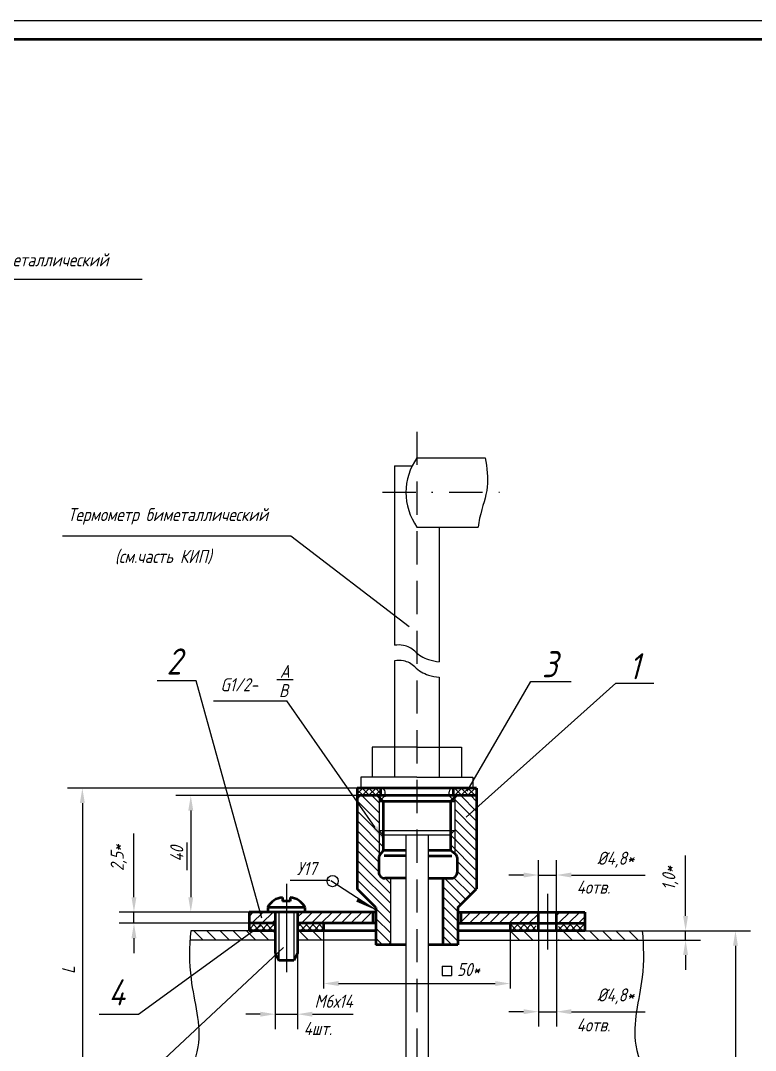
# Model space of a CAD drawing. Header units: inches. Extents: x 2286 to 3316, y 895 to 2213.
# Drawn here: x 2483.5 to 2680.5, y 1763.1 to 2039.2 of the extents above; entities that cross this region are included whole.
import ezdxf

# ---------------------------------------------------------------- set-up
doc = ezdxf.new("R2010")
doc.units = ezdxf.units.IN
doc.header["$LTSCALE"] = 0.7
doc.header["$MEASUREMENT"] = 0
doc.linetypes.add('DASHDOT', pattern=[25.4, 12.7, -6.35, 0, -6.35])
doc.linetypes.add('DASHED', pattern=[19.049999999999997, 12.7, -6.35])
doc.styles.get("Standard").update_dxf_attribs({"font": 'romand.shx', "width": 0.8, "oblique": 15, "height": 3.5})
doc.dimstyles.get("Standard").update_dxf_attribs({"dimtxt": 3.5, "dimasz": 4, "dimexe": 4, "dimexo": 0, "dimgap": 2, "dimtad": 1, "dimdec": 0, "dimdsep": 46, "dimtxsty": 'Standard', "dimcen": 0.09, "dimadec": 0, "dimazin": 0, "dimtfac": 1, "dimtdec": 0, "dimtmove": 0, "dimatfit": 3, "dimfxl": 0, "dimtolj": 1, "dimtzin": 0, "dimlwd": 25, "dimlwe": 25, "dimarcsym": 0})

# ---------------------------------------------------------------- blocks, each defined once
blk = doc.blocks.new('*D194')
at = {"color": 0, "lineweight": 25}
for p, q in [((2661.786975477762, 1799.19605753079), (2661.786975477762, 1815.377896640155)), ((2650.160138620475, 1795.19605753079), (2665.786975477762, 1795.19605753079)), ((2661.786975477762, 1792.69605753079), (2661.786975477762, 1795.19605753079)), ((2650.356194781152, 1792.69605753079), (2665.786975477762, 1792.69605753079)), ((2661.786975477762, 1788.69605753079), (2661.786975477762, 1784.69605753079))]:
    blk.add_line(p, q, dxfattribs=at)
for points in [[(2661.120308811095, 1799.19605753079), (2662.453642144428, 1799.19605753079), (2661.786975477762, 1795.19605753079)], [(2661.120308811095, 1788.69605753079), (2662.453642144428, 1788.69605753079), (2661.786975477762, 1792.69605753079)]]:
    blk.add_solid(points, dxfattribs=at)
at = {"layer": 'DEFPOINTS', "color": 0, "lineweight": 25}
for p in [(2650.160138620475, 1795.19605753079), (2661.786975477762, 1795.19605753079), (2650.356194781152, 1792.69605753079)]:
    blk.add_point(p, dxfattribs=at)
at = {"color": 0, "lineweight": 25, "insert": (2657.703642144428, 1809.286977085473), "char_height": 3.5, "attachment_point": 5, "rotation": 90}
blk.add_mtext('\\A1;1,0*', dxfattribs=at)
blk = doc.blocks.new('*D195')
at = {"color": 0, "lineweight": 25}
for p, q in [((2650.160138620477, 1795.19605753079), (2679.161622676964, 1795.19605753079)), ((2675.161622676964, 1791.19605753079), (2675.161622676964, 1695.301369331559)), ((2650.531555318833, 1691.301369331559), (2679.161622676964, 1691.301369331559))]:
    blk.add_line(p, q, dxfattribs=at)
for points in [[(2674.494956010297, 1791.19605753079), (2675.82828934363, 1791.19605753079), (2675.161622676964, 1795.19605753079)], [(2674.494956010297, 1695.301369331559), (2675.82828934363, 1695.301369331559), (2675.161622676964, 1691.301369331559)]]:
    blk.add_solid(points, dxfattribs=at)
at = {"layer": 'DEFPOINTS', "color": 0, "lineweight": 25}
for p in [(2650.160138620477, 1795.19605753079), (2650.531555318833, 1691.301369331559), (2675.161622676964, 1691.301369331559)]:
    blk.add_point(p, dxfattribs=at)
at = {"color": 0, "lineweight": 25, "insert": (2671.411622676963, 1743.248713431175), "char_height": 3.5, "attachment_point": 5, "rotation": 90}
blk.add_mtext('\\A1;H>100', dxfattribs=at)
blk = doc.blocks.new('*D201')
at = {"color": 0, "lineweight": 25}
for p, q in [((2622.36205713185, 1800.19605753079), (2622.36205713185, 1814.142031261178)), ((2627.162057131849, 1800.19605753079), (2627.162057131849, 1814.142031261178)), ((2618.36205713185, 1810.142031261178), (2614.36205713185, 1810.142031261178)), ((2622.36205713185, 1810.142031261178), (2627.162057131849, 1810.142031261178)), ((2631.162057131849, 1810.142031261178), (2650.943896241214, 1810.142031261178))]:
    blk.add_line(p, q, dxfattribs=at)
for points in [[(2618.36205713185, 1810.808697927844), (2618.36205713185, 1809.475364594511), (2622.36205713185, 1810.142031261178)], [(2631.162057131849, 1810.808697927844), (2631.162057131849, 1809.475364594511), (2627.162057131849, 1810.142031261178)]]:
    blk.add_solid(points, dxfattribs=at)
at = {"layer": 'DEFPOINTS', "color": 0, "lineweight": 25}
for p in [(2627.162057131849, 1810.142031261178), (2622.36205713185, 1800.19605753079), (2627.162057131849, 1800.19605753079)]:
    blk.add_point(p, dxfattribs=at)
at = {"color": 0, "lineweight": 25, "insert": (2643.052976686532, 1814.225364594511), "char_height": 3.5, "attachment_point": 5}
blk.add_mtext('\\A1;%%C4,8*', dxfattribs=at)
blk = doc.blocks.new('*D202')
at = {"color": 0, "lineweight": 25}
for p, q in [((2513.907902203076, 1804.19605753079), (2513.907902203076, 1821.311229973488)), ((2544.76205713185, 1800.19605753079), (2509.907902203076, 1800.19605753079)), ((2513.907902203076, 1797.19605753079), (2513.907902203076, 1800.19605753079)), ((2544.762057131851, 1797.19605753079), (2509.907902203076, 1797.19605753079)), ((2513.907902203076, 1793.19605753079), (2513.907902203076, 1789.19605753079))]:
    blk.add_line(p, q, dxfattribs=at)
for points in [[(2513.241235536409, 1804.19605753079), (2514.574568869743, 1804.19605753079), (2513.907902203076, 1800.19605753079)], [(2513.241235536409, 1793.19605753079), (2514.574568869743, 1793.19605753079), (2513.907902203076, 1797.19605753079)]]:
    blk.add_solid(points, dxfattribs=at)
at = {"layer": 'DEFPOINTS', "color": 0, "lineweight": 25}
for p in [(2513.907902203076, 1800.19605753079), (2544.76205713185, 1800.19605753079), (2544.762057131851, 1797.19605753079)]:
    blk.add_point(p, dxfattribs=at)
at = {"color": 0, "lineweight": 25, "insert": (2509.824568869742, 1814.753643752139), "char_height": 3.5, "attachment_point": 5, "rotation": 90}
blk.add_mtext('\\A1;2,5*', dxfattribs=at)
blk = doc.blocks.new('*D210')
at = {"color": 0, "lineweight": 25}
for p, q in [((2573.762057131851, 1831.42234545519), (2525.141115767515, 1831.42234545519)), ((2529.141115767515, 1827.42234545519), (2529.141115767515, 1804.19605753079)), ((2544.76205713185, 1800.19605753079), (2525.141115767515, 1800.19605753079))]:
    blk.add_line(p, q, dxfattribs=at)
for points in [[(2528.474449100848, 1827.42234545519), (2529.807782434181, 1827.42234545519), (2529.141115767515, 1831.42234545519)], [(2528.474449100848, 1804.19605753079), (2529.807782434181, 1804.19605753079), (2529.141115767515, 1800.19605753079)]]:
    blk.add_solid(points, dxfattribs=at)
at = {"layer": 'DEFPOINTS', "color": 0, "lineweight": 25}
for p in [(2573.762057131851, 1831.42234545519), (2529.141115767515, 1800.19605753079), (2544.76205713185, 1800.19605753079)]:
    blk.add_point(p, dxfattribs=at)
at = {"color": 0, "lineweight": 25, "insert": (2525.391115767514, 1815.80920149299), "char_height": 3.5, "attachment_point": 5, "rotation": 90}
blk.add_mtext('\\A1;40', dxfattribs=at)

msp = doc.modelspace()

# ---------------------------------------------------------------- hatches: boundary and pattern name
at = {"lineweight": 25}
h = msp.add_hatch(dxfattribs=at)
h.set_pattern_fill('ANSI37', color=256, scale=10, angle=90, style=0)
h.set_pattern_definition([(135, (-3016.255827287345, 735.5417892666487), (-0.8838834764831844, -0.8838834764831843), []), (225, (-3016.255827287345, 735.5417892666487), (0.8838834764831843, -0.8838834764831844), [])])
h.paths.add_polyline_path([(2580.028986023644, 1833.42234545519), (2574.762057131852, 1833.42234545519), (2573.762057131852, 1833.42234545519), (2573.762057131851, 1831.42234545519), (2580.028986023644, 1831.42234545519)])
h.paths.add_polyline_path([(2605.762057131851, 1833.42234545519), (2599.495128240059, 1833.42234545519), (2599.495128240059, 1831.42234545519), (2600.362057131852, 1831.42234545519), (2605.762057131852, 1831.42234545519)])
h = msp.add_hatch(dxfattribs=at)
h.set_pattern_fill('ANSI31', color=256, scale=15, style=0)
h.set_pattern_definition([(45, (-3016.255827287345, 740.5417892666487), (-1.325825214724776, 1.325825214724777), [])])
h.paths.add_polyline_path([(2577.962057131854, 1800.19605753079), (2557.762057131853, 1800.19605753079), (2557.762057131853, 1797.19605753079), (2577.962057131852, 1797.19605753079)])
h.paths.add_polyline_path([(2551.762057131851, 1800.19605753079), (2544.76205713185, 1800.19605753079), (2544.762057131851, 1797.19605753079), (2551.762057131852, 1797.19605753079)])
h.paths.add_polyline_path([(2622.362057131849, 1800.19605753079), (2601.562057131851, 1800.19605753079), (2601.562057131853, 1797.19605753079), (2622.36205713185, 1797.19605753079)])
h.paths.add_polyline_path([(2634.762057131853, 1800.19605753079), (2627.162057131849, 1800.19605753079), (2627.162057131849, 1797.19605753079), (2634.762057131853, 1797.19605753079)])

# ---------------------------------------------------------------- linework, layer by layer
for p, q in [((2285.84978298645, 2039.22812590578), (2879.84978298645, 2039.22812590578)), ((2583.762057131853, 1919.808011186137), (2583.762057131852, 1871.727860806602)), ((2595.762057131853, 1903.451395367482), (2595.762057131852, 1867.334846913953)), ((2583.762057131852, 1867.560918917816), (2583.762057131851, 1836.419564024695)), ((2595.762057131852, 1863.167905025167), (2595.762057131852, 1836.419564024695)), ((2578.57788050999, 1822.848078509452), (2554.885672279253, 1856.863560710047)), ((2589.762057131852, 1844.419564024695), (2577.762057131852, 1844.419564024695)), ((2589.762057131852, 1844.419564024695), (2577.762057131852, 1844.419564024695)), ((2589.762057131852, 1844.419564024695), (2601.762057131852, 1844.419564024695)), ((2589.762057131852, 1836.419564024695), (2574.762057131852, 1836.419564024695)), ((2589.762057131852, 1836.419564024695), (2604.762057131852, 1836.419564024695)), ((2600.362057131852, 1833.42234545519), (2573.762057131852, 1833.42234545519)), ((2598.852595002172, 1833.42234545519), (2605.762057131852, 1833.42234545519)), ((2579.620562712331, 1831.35188332551), (2579.62056271233, 1827.341996442167)), ((2581.209969001636, 1831.130537567781), (2581.209969001636, 1832.42234545519)), ((2589.762057131852, 1831.42234545519), (2582.515595002173, 1831.42234545519)), ((2589.762057131852, 1831.42234545519), (2600.362057131852, 1831.422345455189)), ((2598.380888358485, 1831.356262836407), (2598.380888358486, 1832.42234545519)), ((2598.852595002172, 1831.42234545519), (2605.762057131852, 1831.42234545519)), ((2599.903551551373, 1831.35188332551), (2599.903551551374, 1827.341996442167)), ((2579.598076248408, 1829.84866764361), (2599.903551551372, 1829.84866764361)), ((2598.762057131852, 1829.84866764361), (2598.762057131852, 1827.341996442167)), ((2598.762057131855, 1829.822345455193), (2598.762057131854, 1827.341996442167)), ((2579.62056271233, 1827.341996442167), (2579.620562712331, 1816.759368582732)), ((2599.903551551374, 1827.341996442167), (2599.903551551374, 1816.759368582733)), ((2580.762057131852, 1823.103774113742), (2580.762057131852, 1819.444084585625)), ((2598.762057131852, 1823.107607474182), (2598.762057131852, 1819.444084585625)), ((2579.598076248408, 1822.083814250684), (2599.903551551372, 1822.083814250684)), ((2579.598076248408, 1822.083814250684), (2580.762057131852, 1820.924406737194)), ((2580.762057131853, 1820.886615790638), (2598.762057131853, 1820.886615790638)), ((2599.874760207937, 1822.083814250684), (2598.762057131852, 1820.979748462079)), ((2573.762057131852, 1816.759368582732), (2573.762057131852, 1806.418163898706)), ((2579.620562712331, 1816.759368582732), (2579.620562712331, 1815.193586124328)), ((2586.762057131853, 1816.759368582732), (2580.762057131852, 1816.759368582732)), ((2598.762057131849, 1816.759368582732), (2592.762057131852, 1816.759368582732)), ((2599.903551551373, 1816.759368582732), (2599.903551551374, 1815.913714137484)), ((2605.762057131852, 1816.759368582732), (2605.762057131852, 1806.418163898706)), ((2578.921298796039, 1800.672257922515), (2566.657158187925, 1808.606157485168)), ((2586.762057131853, 1809.259368582733), (2581.157897106124, 1809.259368582733)), ((2582.762057131852, 1791.418163898706), (2582.762057131853, 1809.259368582733)), ((2582.780057131852, 1791.418163898706), (2582.780057131852, 1809.259368582733)), ((2592.762057131851, 1809.259368582733), (2598.957897106124, 1809.259368582733))]:
    msp.add_line(p, q)
at = {"lineweight": 50}
for p, q in [((2305.84978298645, 2034.22812590578), (2874.84978298645, 2034.22812590578)), ((2605.762057131852, 1833.42234545519), (2573.76205713185, 1833.42234545519)), ((2573.762057131851, 1833.42234545519), (2573.762057131852, 1827.341996442167)), ((2580.028986023644, 1833.422345455191), (2580.028986023644, 1831.42234545519)), ((2599.495128240059, 1833.422345455191), (2599.495128240059, 1831.42234545519)), ((2605.762057131852, 1833.42234545519), (2605.762057131852, 1827.341996442167)), ((2605.762057131853, 1831.42234545519), (2573.762057131852, 1831.42234545519)), ((2580.76205713185, 1829.822345455192), (2579.162057131853, 1831.42234545519)), ((2598.762057131855, 1829.822345455193), (2600.362057131852, 1831.42234545519)), ((2598.762057131855, 1829.822345455193), (2580.76205713185, 1829.822345455193)), ((2580.76205713185, 1829.822345455193), (2580.762057131849, 1827.341996442167)), ((2598.762057131852, 1829.84866764361), (2598.762057131852, 1823.107607474182)), ((2573.762057131852, 1827.341996442167), (2573.762057131852, 1816.759368582732)), ((2580.76205713185, 1827.341996442167), (2580.762057131852, 1816.759368582733)), ((2598.762057131853, 1827.341996442167), (2598.762057131851, 1816.759368582732)), ((2605.762057131852, 1827.341996442167), (2605.762057131852, 1816.759368582732)), ((2573.762057131852, 1817.175308713343), (2573.762057131852, 1806.418163898706)), ((2605.762057131852, 1816.916784042615), (2605.762057131852, 1806.418163898707)), ((2579.557897106124, 1814.84515502036), (2579.557897106124, 1810.859368582733)), ((2579.848750170062, 1815.55371909949), (2580.77086225015, 1816.759368582732)), ((2586.762057131853, 1816.759368582733), (2580.762057131852, 1816.759368582732)), ((2586.762057131852, 1815.259368582733), (2580.957897106124, 1815.259368582733)), ((2598.769918823082, 1816.759368582733), (2592.762057131852, 1816.759368582733)), ((2592.762057131852, 1815.259368582733), (2599.157897106124, 1815.259368582733)), ((2600.265546471622, 1815.562712828451), (2598.769918823081, 1816.759368582732)), ((2600.557897106124, 1814.84515502036), (2600.557897106124, 1810.859368582733)), ((2586.762057131853, 1809.259368582733), (2581.157897106124, 1809.259368582733)), ((2592.762057131851, 1809.259368582733), (2598.957897106124, 1809.259368582733)), ((2596.826057131852, 1791.418163898706), (2596.826057131854, 1809.259368582733)), ((2578.762057131852, 1801.418163898706), (2573.762057131852, 1806.418163898707)), ((2600.762057131852, 1801.418163898706), (2605.762057131852, 1806.418163898706)), ((2555.762057131852, 1803.175394625147), (2553.762057131852, 1803.175394625147)), ((2559.762057131853, 1801.475394625147), (2549.762057131855, 1801.475394625147)), ((2578.762057131852, 1800.19605753079), (2544.76205713185, 1800.19605753079)), ((2600.762057131852, 1800.19605753079), (2634.762057131851, 1800.19605753079)), ((2622.36205713185, 1795.19605753079), (2622.36205713185, 1800.19605753079)), ((2627.162057131849, 1795.19605753079), (2627.162057131849, 1800.19605753079)), ((2551.762057131851, 1797.19605753079), (2544.762057131853, 1797.19605753079)), ((2551.762057131852, 1795.19605753079), (2544.76205713185, 1795.19605753079)), ((2578.762057131852, 1797.19605753079), (2557.762057131853, 1797.19605753079)), ((2578.762057131852, 1795.19605753079), (2557.762057131852, 1795.19605753079)), ((2600.762057131852, 1797.19605753079), (2634.762057131851, 1797.19605753079)), ((2634.762057131852, 1795.19605753079), (2600.762057131852, 1795.19605753079)), ((2551.762057131853, 1789.19605753079), (2552.762057131853, 1787.19605753079)), ((2557.762057131853, 1789.19605753079), (2556.762057131853, 1787.19605753079)), ((2556.762057131854, 1787.19605753079), (2552.762057131853, 1787.19605753079))]:
    msp.add_line(p, q, dxfattribs=at)
at = {"lineweight": 25}
for p, q in [((2454.135228856258, 1969.895478983199), (2516.151618648202, 1969.895478983199)), ((2589.759233176183, 1922.012531045963), (2608.064375531361, 1922.012531045963)), ((2583.762057131852, 1919.808011186137), (2588.458294299333, 1919.808011186137)), ((2589.753736202425, 1903.451395367482), (2606.177186504983, 1903.451395367482)), ((2494.736397670409, 1901.081301782572), (2555.923431592545, 1901.081301782572)), ((2555.923431592545, 1901.081301782572), (2587.691512099876, 1876.738050481127)), ((2530.584491752803, 1862.219953934259), (2520.125445113828, 1862.219953934259)), ((2548.164603741623, 1798.607562940774), (2530.584491752803, 1862.219953934259)), ((2552.216512777622, 1862.56143046239), (2556.564508696471, 1862.56143046239)), ((2603.01279686047, 1825.624128975004), (2643.128039990313, 1861.550855669326)), ((2603.205674728159, 1832.596347596375), (2620.346087903165, 1862.065775485379)), ((2620.346087903165, 1862.065775485379), (2631.111085401177, 1862.065775485379)), ((2643.128039990313, 1861.550855669326), (2653.256142465574, 1861.550855669326)), ((2535.23042204561, 1856.863560710047), (2554.885672279253, 1856.863560710047)), ((2573.762057131851, 1833.42234545519), (2496.079055811977, 1833.42234545519)), ((2579.620562712329, 1826.824481479848), (2575.022698736988, 1831.42234545519)), ((2579.620562712329, 1829.476131909297), (2577.674349166438, 1831.422345455189)), ((2579.620562712331, 1829.84866764361), (2581.209969001636, 1831.42234545519)), ((2599.903551551373, 1829.84866764361), (2598.314145262068, 1831.42234545519)), ((2605.762057131852, 1827.199491354821), (2601.539203031483, 1831.42234545519)), ((2605.762057131852, 1829.851141784271), (2604.190853460932, 1831.42234545519)), ((2500.079055811977, 1829.42234545519), (2500.079055811977, 1729.960029735371)), ((2579.620562712329, 1824.172831050398), (2573.762057131851, 1830.031336630876)), ((2605.762057131852, 1824.547840925372), (2599.903551551374, 1830.406346505849)), ((2580.762057131851, 1820.379686201426), (2573.762057131851, 1827.379686201426)), ((2605.762057131852, 1821.896190495922), (2599.903551551374, 1827.7546960764)), ((2605.564387345708, 1819.442209852616), (2599.903551551374, 1825.10304564695)), ((2580.762057131851, 1817.728035771977), (2573.762057131851, 1824.728035771977)), ((2599.903551551374, 1823.94455699763), (2599.903551551374, 1815.913714137484)), ((2602.912736916259, 1819.442209852616), (2599.903551551375, 1822.451395217501)), ((2579.620562712331, 1816.217879762049), (2573.762057131851, 1822.076385342528)), ((2605.762057131852, 1813.941239207573), (2598.76205713185, 1820.941239207572)), ((2600.261086486809, 1819.442209852616), (2599.903551551375, 1819.799744788051)), ((2528.123518745482, 1818.821957552625), (2528.123518745482, 1811.420421768608)), ((2579.557897106124, 1813.628894938806), (2573.762057131851, 1819.424734913078)), ((2605.762057131852, 1811.289588778124), (2598.76205713185, 1818.289588778123)), ((2605.762057131852, 1816.592889637023), (2602.91273691626, 1819.442209852616)), ((2605.762057131851, 1819.244540066473), (2605.564387345708, 1819.442209852616)), ((2579.557897106124, 1810.977244509356), (2573.762057131851, 1816.773084483629)), ((2582.762057131852, 1805.121434054178), (2573.762057131851, 1814.121434054179)), ((2582.762057131852, 1802.469783624729), (2573.762057131851, 1811.46978362473)), ((2605.762057131852, 1808.637938348674), (2600.557897106124, 1813.842098374403)), ((2566.454040085893, 1808.714502804626), (2555.753904639332, 1808.714502804626)), ((2582.762057131851, 1799.81813319528), (2573.762057131851, 1808.81813319528)), ((2582.762057131852, 1807.773084483628), (2581.275773032748, 1809.259368582733)), ((2602.894468712662, 1803.550575479515), (2597.185675609445, 1809.259368582732)), ((2604.220293927387, 1804.87640069424), (2599.670082706977, 1809.42661191465)), ((2605.546119142111, 1806.202225908965), (2600.557897106124, 1811.190447944953)), ((2601.568643497937, 1802.224750264791), (2596.826057131853, 1806.967336630874)), ((2600.762057131852, 1800.379686201426), (2596.826057131853, 1804.315686201425)), ((2582.762057131851, 1797.16648276583), (2578.762057131851, 1801.16648276583)), ((2600.762057131851, 1797.728035771977), (2596.826057131853, 1801.664035771976)), ((2582.762057131851, 1794.514832336381), (2578.762057131851, 1798.514832336381)), ((2600.762057131851, 1795.076385342528), (2596.826057131852, 1799.012385342527)), ((2547.844829365617, 1796.513506368514), (2515.163478015924, 1772.769710430383)), ((2551.762057131852, 1795.19605753079), (2529.134232788707, 1795.19605753079)), ((2532.431706824935, 1792.69605753079), (2529.931706824935, 1795.19605753079)), ((2535.967240730867, 1792.69605753079), (2533.467240730866, 1795.19605753079)), ((2539.5027746368, 1792.69605753079), (2537.0027746368, 1795.19605753079)), ((2543.038308542733, 1792.696057530791), (2540.538308542733, 1795.19605753079)), ((2546.573842448664, 1792.696057530791), (2544.073842448664, 1795.19605753079)), ((2546.436404088072, 1797.19605753079), (2544.762057131852, 1795.52171057457)), ((2551.762057131852, 1797.19605753079), (2544.76205713185, 1797.19605753079)), ((2545.841609401631, 1795.196057530791), (2544.762057131851, 1796.275609800571)), ((2551.762057131852, 1795.19605753079), (2544.76205713185, 1795.19605753079)), ((2551.762057131852, 1795.19605753079), (2544.76205713185, 1795.19605753079)), ((2551.762057131852, 1795.19605753079), (2544.76205713185, 1795.19605753079)), ((2551.762057131852, 1795.19605753079), (2544.76205713185, 1795.19605753079)), ((2551.762057131852, 1795.19605753079), (2544.76205713185, 1795.19605753079)), ((2547.609376354598, 1795.196057530791), (2545.609376354598, 1797.19605753079)), ((2548.204171041038, 1797.196057530789), (2546.204171041039, 1795.196057530789)), ((2549.377143307564, 1795.19605753079), (2547.377143307564, 1797.19605753079)), ((2550.109376354598, 1792.696057530791), (2547.609376354598, 1795.19605753079)), ((2549.971937994004, 1797.196057530789), (2547.971937994004, 1795.19605753079)), ((2551.14491026053, 1795.196057530791), (2549.144910260531, 1797.19605753079)), ((2551.739704946971, 1797.19605753079), (2549.739704946971, 1795.19605753079)), ((2551.762057131854, 1796.346677612434), (2550.912677213497, 1797.196057530791)), ((2551.762057131854, 1794.578910659468), (2551.14491026053, 1795.196057530791)), ((2551.762057131854, 1795.450642762706), (2551.507471899938, 1795.196057530789)), ((2558.810772758838, 1797.19605753079), (2557.762057131854, 1796.147341903807)), ((2564.762057131852, 1797.19605753079), (2557.762057131853, 1797.19605753079)), ((2558.215978072396, 1795.19605753079), (2557.762057131853, 1795.649978471334)), ((2578.762057131852, 1795.19605753079), (2557.762057131852, 1795.19605753079)), ((2578.762057131852, 1795.19605753079), (2557.762057131852, 1795.19605753079)), ((2578.762057131852, 1795.19605753079), (2557.762057131852, 1795.19605753079)), ((2578.762057131852, 1795.19605753079), (2557.762057131852, 1795.19605753079)), ((2578.762057131852, 1795.19605753079), (2557.762057131852, 1795.19605753079)), ((2578.762057131852, 1795.19605753079), (2557.762057131851, 1795.19605753079)), ((2559.983745025363, 1795.19605753079), (2557.983745025362, 1797.19605753079)), ((2560.715978072396, 1792.696057530791), (2558.215978072396, 1795.196057530791)), ((2560.578539711802, 1797.196057530789), (2558.578539711802, 1795.19605753079)), ((2561.751511978328, 1795.196057530791), (2559.751511978329, 1797.19605753079)), ((2562.346306664769, 1797.19605753079), (2560.346306664769, 1795.19605753079)), ((2563.519278931295, 1795.19605753079), (2561.519278931295, 1797.19605753079)), ((2564.251511978329, 1792.696057530791), (2561.751511978328, 1795.196057530791)), ((2564.114073617737, 1797.19605753079), (2562.114073617736, 1795.196057530789)), ((2564.762057131853, 1795.721046283199), (2563.287045884261, 1797.19605753079)), ((2564.762057131852, 1796.07627409194), (2563.881840570702, 1795.19605753079)), ((2564.76205713185, 1795.19605753079), (2564.762057131851, 1779.755904760851)), ((2582.618104151697, 1792.007134887086), (2578.762057131851, 1795.863181906931)), ((2600.762057131851, 1792.424734913078), (2596.826057131852, 1796.360734913078)), ((2600.762057131852, 1795.19605753079), (2634.762057131852, 1795.19605753079)), ((2600.762057131852, 1795.19605753079), (2634.353559940057, 1795.19605753079)), ((2600.762057131852, 1795.19605753079), (2634.499198676836, 1795.19605753079)), ((2600.762057131852, 1795.19605753079), (2632.919925900598, 1795.19605753079)), ((2616.552287520286, 1795.196057530791), (2614.552287520286, 1797.19605753079)), ((2614.762057131852, 1797.19605753079), (2634.762057131852, 1797.19605753079)), ((2614.762057131854, 1795.19605753079), (2614.762057131855, 1779.755904760851)), ((2617.284520567319, 1792.696057530791), (2614.784520567319, 1795.196057530791)), ((2617.147082206728, 1797.19605753079), (2615.147082206728, 1795.19605753079)), ((2618.320054473252, 1795.196057530791), (2616.320054473252, 1797.19605753079)), ((2618.914849159693, 1797.19605753079), (2616.914849159693, 1795.196057530791)), ((2620.087821426218, 1795.196057530791), (2618.087821426219, 1797.19605753079)), ((2620.820054473252, 1792.69605753079), (2618.320054473252, 1795.196057530791)), ((2620.682616112659, 1797.19605753079), (2618.68261611266, 1795.19605753079)), ((2621.762057131851, 1795.289588778124), (2619.855588379185, 1797.19605753079)), ((2621.762057131851, 1796.507731597016), (2620.450383065627, 1795.19605753079)), ((2621.76205713185, 1797.057355731091), (2621.623355332151, 1797.19605753079)), ((2629.521450877492, 1797.19605753079), (2627.762057131852, 1795.436663785151)), ((2627.762057131852, 1797.19605753079), (2634.762057131854, 1797.19605753079)), ((2628.92665619105, 1795.196057530791), (2627.762057131851, 1796.36065658999)), ((2630.694423144017, 1795.196057530791), (2628.694423144017, 1797.19605753079)), ((2631.42665619105, 1792.69605753079), (2628.926656191051, 1795.19605753079)), ((2631.289217830457, 1797.19605753079), (2629.289217830458, 1795.19605753079)), ((2632.462190096984, 1795.19605753079), (2630.462190096983, 1797.19605753079)), ((2633.056984783425, 1797.19605753079), (2631.056984783424, 1795.19605753079)), ((2634.22995704995, 1795.19605753079), (2632.229957049949, 1797.19605753079)), ((2634.962190096983, 1792.696057530791), (2632.462190096983, 1795.19605753079)), ((2634.762057131855, 1797.133362926255), (2632.824751736391, 1795.19605753079)), ((2634.762057131854, 1796.431724401853), (2633.997724002917, 1797.196057530791)), ((2634.762057131855, 1795.365595973288), (2634.592518689356, 1795.19605753079)), ((2634.762057131852, 1795.19605753079), (2650.160138620476, 1795.19605753079)), ((2638.497724002917, 1792.69605753079), (2635.997724002917, 1795.196057530791)), ((2642.033257908848, 1792.696057530791), (2639.533257908848, 1795.196057530791)), ((2645.568791814781, 1792.696057530791), (2643.068791814781, 1795.196057530791)), ((2649.104325720715, 1792.69605753079), (2646.604325720715, 1795.19605753079)), ((2650.16224361044, 1795.173673546998), (2650.139859626646, 1795.196057530791)), ((2551.762057131852, 1792.69605753079), (2528.942396505126, 1792.69605753079)), ((2578.762057131852, 1792.69605753079), (2557.762057131852, 1792.69605753079)), ((2580.555424710627, 1791.418163898706), (2578.762057131851, 1793.211531477481)), ((2599.116977716774, 1791.418163898705), (2596.826057131851, 1793.709084483628)), ((2600.762057131852, 1792.69605753079), (2650.356194781152, 1792.69605753079)), ((2622.362057131852, 1792.69605753079), (2622.362057131851, 1769.49865724524)), ((2627.162057131849, 1792.69605753079), (2627.162057131849, 1769.49865724524)), ((2627.891122285117, 1792.696057530791), (2627.762057131853, 1792.825122684055)), ((2554.024086200568, 1790.749121243458), (2515.026183713859, 1754.241301563191)), ((2551.762057131853, 1789.19605753079), (2551.762057131853, 1768.827478159571)), ((2552.762057131853, 1787.19605753079), (2552.762057131853, 1789.262172509846)), ((2557.762057131852, 1789.196057530788), (2557.762057131852, 1768.827478159571)), ((2596.539133018464, 1785.704256391508), (2599.039133018465, 1785.704256391508)), ((2596.539133018465, 1785.704256391508), (2596.539133018464, 1783.204256391508)), ((2599.039133018465, 1785.704256391508), (2599.039133018465, 1783.204256391508)), ((2568.762057131851, 1781.053791682184), (2610.762057131855, 1781.053791682184)), ((2596.539133018464, 1783.204256391508), (2599.039133018465, 1783.204256391508)), ((2515.163478015924, 1772.769710430383), (2504.590103895402, 1772.769710430383)), ((2547.762057131853, 1772.827478159571), (2543.862667360672, 1772.827478159571)), ((2551.762057131853, 1772.827478159571), (2557.762057131852, 1772.827478159571)), ((2561.762057131852, 1772.827478159571), (2572.699151007482, 1772.827478159571)), ((2618.362057131851, 1773.49865724524), (2614.362057131851, 1773.49865724524)), ((2622.362057131851, 1773.49865724524), (2627.162057131849, 1773.49865724524)), ((2631.162057131849, 1773.49865724524), (2650.943896241214, 1773.49865724524))]:
    msp.add_line(p, q, dxfattribs=at)
at = {"linetype": 'DASHED'}
msp.add_line((2589.762057131853, 1928.982433366812), (2589.762057131851, 1724.64694865608), dxfattribs=at)
at = {"linetype": 'DASHDOT'}
msp.add_line((2580.544722348685, 1912.778821629056), (2612.63886164269, 1912.778821629056), dxfattribs=at)
at = {"linetype": 'Continuous'}
for p, q in [((2577.762057131852, 1844.419564024695), (2577.762057131852, 1836.419564024695)), ((2601.762057131852, 1844.419564024695), (2601.762057131852, 1836.419564024695)), ((2574.762057131852, 1836.419564024695), (2574.762057131852, 1833.419564024695)), ((2604.762057131852, 1836.419564024695), (2604.762057131852, 1833.419564024695)), ((2586.762057131852, 1820.886615790638), (2586.762057131852, 1816.759368582732)), ((2592.762057131851, 1820.886615790638), (2592.762057131852, 1816.759368582732)), ((2586.762057131852, 1816.759368582732), (2586.762057131854, 1732.978933351411)), ((2592.762057131852, 1816.759368582732), (2592.762057131852, 1732.978933351411)), ((2554.762057131852, 1807.807220025074), (2554.762057131853, 1784.11018519009)), ((2624.762057131851, 1805.100470578362), (2624.762057131851, 1790.155712098562)), ((2552.762057131851, 1800.19605753079), (2552.762057131853, 1787.19605753079)), ((2556.762057131852, 1800.19605753079), (2556.762057131853, 1787.19605753079)), ((2622.36205713185, 1795.19605753079), (2622.362057131851, 1792.69605753079)), ((2627.162057131849, 1795.19605753079), (2627.162057131849, 1792.69605753079))]:
    msp.add_line(p, q, dxfattribs=at)
at = {"color": 0}
for p, q in [((2573.762057131852, 1830.520138286599), (2574.664264300443, 1831.42234545519)), ((2599.057897106124, 1809.185782887765), (2599.142124336984, 1809.270010118626)), ((2582.762057131852, 1797.944524723864), (2582.780057131852, 1797.962524723864)), ((2582.029133163315, 1791.418163898707), (2582.762057131852, 1792.151087867242))]:
    msp.add_line(p, q, dxfattribs=at)
at = {"linetype": 'Continuous', "lineweight": 50}
for p, q in [((2553.762057131853, 1804.154999588829), (2553.762057131852, 1803.175394625147)), ((2555.762057131852, 1804.154999588829), (2555.762057131852, 1803.175394625147)), ((2549.762057131856, 1801.475394625147), (2549.762057131855, 1800.175394625147)), ((2559.762057131853, 1801.475394625147), (2559.762057131853, 1800.175394625147)), ((2578.762057131852, 1801.418163898705), (2578.762057131852, 1791.418163898707)), ((2600.762057131852, 1801.418163898706), (2600.762057131852, 1791.418163898705)), ((2544.76205713185, 1800.19605753079), (2544.762057131851, 1795.19605753079)), ((2551.762057131851, 1800.19605753079), (2551.762057131853, 1789.19605753079)), ((2557.762057131852, 1800.19605753079), (2557.762057131852, 1789.196057530788)), ((2577.962057131853, 1800.19605753079), (2577.962057131852, 1797.19605753079)), ((2601.562057131851, 1800.19605753079), (2601.562057131852, 1797.19605753079)), ((2634.762057131851, 1800.19605753079), (2634.762057131852, 1795.19605753079)), ((2634.762057131852, 1800.19605753079), (2634.762057131853, 1795.19605753079)), ((2551.762057131853, 1797.19605753079), (2551.762057131853, 1795.19605753079)), ((2557.762057131853, 1797.19605753079), (2557.762057131853, 1795.19605753079)), ((2564.762057131852, 1797.19605753079), (2564.762057131852, 1795.19605753079)), ((2614.762057131852, 1797.19605753079), (2614.762057131851, 1795.19605753079))]:
    msp.add_line(p, q, dxfattribs=at)
at = {"color": 0, "linetype": 'ByBlock', "lineweight": 50}
for p, q in [((2586.762057131852, 1791.418163898706), (2578.762057131852, 1791.418163898707)), ((2600.762057131852, 1791.418163898706), (2592.762057131851, 1791.418163898706))]:
    msp.add_line(p, q, dxfattribs=at)
msp.add_lwpolyline([(2578.921298796038, 1800.672257922517, 0, 0.9999999999999998, 0), (2573.718494190771, 1803.45449160059, 0.9999999999999998, 0.9999999999999998, 0)], format="xyseb")
msp.add_circle((2567.166689904438, 1808.510285120325), 1.499999999999772)
at = {"lineweight": 25}
msp.add_arc((2602.974035963188, 1912.728048762383), 16.1503134326721, 144.8913907422259, 215.1086092577634, dxfattribs=at)
for centre, radius, start, end in [((2584.916635961814, 1864.567069346293), 7.25327419946554, 80.11305208077827, 99.1593248522735), ((2585.193633778699, 1866.156332753086), 5.640051968422544, 44.86605917684327, 80.11305208077827), ((2595.502719838941, 1876.417331865513), 8.905234490863847, 224.8660591768433, 252.750738063345), ((2584.916635961814, 1860.400127457507), 7.25327419946554, 80.11305208077827, 99.1593248522735), ((2585.193633778699, 1861.9893908643), 5.640051968422544, 44.86605917684327, 80.11305208077827), ((2597.069144541117, 1881.462273303534), 14.18776423149482, 252.750738063345, 264.7139706565069), ((2595.502719838941, 1872.250389976727), 8.905234490863847, 224.8660591768433, 252.750738063345), ((2597.069144541117, 1877.295331414748), 14.18776423149482, 252.750738063345, 264.7139706565069), ((2580.209969001636, 1832.42234545519), 1, 0, 90), ((2599.380888358486, 1832.42234545519), 1, 90, 180)]:
    msp.add_arc(centre, radius, start, end)
at = {"lineweight": 50}
for centre, radius, start, end in [((2580.557897106124, 1814.84515502036), 1.000000000000008, 135.0000000000092, 180.000000000013), ((2599.557897106124, 1814.84515502036), 1.000000000000008, 359.999999999987, 44.99999999999079), ((2581.157897106123, 1810.859368582733), 1.599999999998545, 180, 270.0000000000521), ((2598.957897106125, 1810.859368582733), 1.599999999999454, 269.9999999999479, 359.999999999974), ((2554.213205007462, 1799.175394625147), 5, 95.17681451230375, 152.612892497338), ((2555.310909256244, 1799.175394625147), 5, 27.38710750265044, 84.82318548769625)]:
    msp.add_arc(centre, radius, start, end, dxfattribs=at)
at = {"lineweight": 25}
for points, knots in [([(2608.064375531361, 1922.012531045963), (2608.538464390893, 1919.313331980007), (2609.279389378285, 1913.751826090401), (2607.043607296566, 1908.493329640781), (2606.272138148068, 1904.25157848853), (2606.177186504984, 1903.451395367482)], [1.868310434198182, 1.868310434198182, 1.868310434198182, 1.868310434198182, 9.779871725404236, 18.40348836361537, 20.41494730817242, 20.41494730817242, 20.41494730817242, 20.41494730817242]), ([(2529.134232788709, 1795.19605753079), (2528.740221077328, 1790.91286981276), (2528.549974673166, 1780.516860080823), (2533.257425768607, 1766.195385552549), (2524.220753769675, 1747.670800332704), (2534.705226258116, 1727.920024271789), (2528.378277847427, 1707.424629675036), (2528.820823721904, 1696.31928768031), (2529.42311617501, 1691.301369331559)], [13.31487403412536, 13.31487403412536, 13.31487403412536, 13.31487403412536, 26.20393293638542, 44.53242484302753, 55.88961695381106, 84.6937201566086, 103.0927184061066, 118.2115789203414, 118.2115789203414, 118.2115789203414, 118.2115789203414]), ([(2650.160138620473, 1795.19605753079), (2650.549526436104, 1791.061250423081), (2650.76077616101, 1780.811629544738), (2646.204873738693, 1766.604820944277), (2655.37561001557, 1748.14623772336), (2645.034604626816, 1728.319969140518), (2651.555766359605, 1707.726381132165), (2651.137770829331, 1696.470597631351), (2650.531555318834, 1691.301369331559)], [13.75505282259492, 13.75505282259492, 13.75505282259492, 13.75505282259492, 26.20393293638542, 44.53242484302753, 55.88961695381106, 84.6937201566086, 103.0927184061066, 118.6522792863547, 118.6522792863547, 118.6522792863547, 118.6522792863547])]:
    msp.add_open_spline(points, degree=3, knots=knots, dxfattribs=at)
for points in [[(2499.41238914531, 1829.42234545519), (2500.745722478644, 1829.42234545519), (2500.079055811977, 1833.42234545519)], [(2568.762057131851, 1781.720458348851), (2568.762057131851, 1780.387125015517), (2564.762057131851, 1781.053791682184)], [(2610.762057131855, 1781.720458348851), (2610.762057131855, 1780.387125015517), (2614.762057131855, 1781.053791682184)], [(2547.762057131853, 1773.494144826238), (2547.762057131853, 1772.160811492904), (2551.762057131853, 1772.827478159571)], [(2561.762057131852, 1773.494144826238), (2561.762057131852, 1772.160811492904), (2557.762057131852, 1772.827478159571)], [(2618.362057131851, 1774.165323911907), (2618.362057131851, 1772.831990578573), (2622.362057131851, 1773.49865724524)], [(2631.162057131849, 1774.165323911907), (2631.162057131849, 1772.831990578573), (2627.162057131849, 1773.49865724524)]]:
    msp.add_solid(points, dxfattribs=at)
msp.add_solid([(2579.124929923344, 1823.229105258898), (2578.030831096636, 1822.467051760007), (2580.864041006661, 1819.565782029324)])
at = {"layer": 'DEFPOINTS', "color": 0, "linetype": 'ByBlock'}
for p in [(2579.507093445655, 1834.377708320852), (2573.762057131852, 1831.42234545519), (2573.762057131852, 1831.42234545519), (2573.762057131852, 1831.418163898706), (2597.010701727388, 1831.19334545519), (2600.276595002172, 1820.68134545519), (2579.291595002172, 1819.43634545519), (2579.291595002172, 1818.263192718139), (2579.587434976444, 1817.030368582733), (2579.587434976444, 1817.030368582733), (2600.587434976444, 1817.030368582733), (2581.557446796509, 1815.030368582733), (2581.157897106124, 1809.259368582733), (2581.157897106124, 1809.259368582733), (2598.957897106124, 1809.259368582733), (2582.780057131852, 1803.14734545519)]:
    msp.add_point(p, dxfattribs=at)

# ---------------------------------------------------------------- texts
at = {"lineweight": 25, "attachment_point": 1}
for s, insert, char_height, width in [('Термометр биметаллический', (2453.416877868143, 1976.835903228907), 3.5, 79.01703541014285), ('Термометр биметаллический', (2496.180814371237, 1908.536069440601), 3.5, 79.01703541014285), ('(см.часть КИП)', (2508.789965463335, 1897.30207086977), 3.5, 70.15753710698846), ('2', (2522.649262265537, 1870.901514940133), 7, 31.69392281631372), ('3', (2623.270594048545, 1870.16300095702), 7, 31.69392281631372), ('1', (2646.566983615436, 1869.621511133646), 7, 31.69392281631372), ('А', (2553.039316746703, 1866.509280007134), 3.5, 15.41418452334619), ('G1/2-', (2537.093097099259, 1862.905127365036), 3.5, 25.26918235175981), ('В', (2552.792856582671, 1861.336596892657), 3.5, 15.41418452334619), ('У17', (2557.575705928386, 1813.623272771546), 3.5, 15.41418452334619), ('4отв.', (2632.600437787016, 1808.631661767155), 3.5, 17.93661435558533), ('4', (2507.060870586693, 1782.179018899813), 7, 31.69392281631372), ('4шт.', (2559.393866261395, 1770.72753153627), 3.5, 17.93661435558533), ('4отв.', (2632.600437787016, 1771.688439276226), 3.5, 17.93661435558533)]:
    msp.add_mtext(s, dxfattribs=dict(at, insert=insert, char_height=char_height, width=width))
at = {"lineweight": 25, "char_height": 3.5, "attachment_point": 5}
for s, insert in [('50*', (2603.579808273009, 1784.803791682184)), ('\\A1;%%C4,8*', (2643.052976686532, 1777.581990578573)), ('\\A1;М6х14', (2567.441445653115, 1776.302979132514))]:
    msp.add_mtext(s, dxfattribs=dict(at, insert=insert))
at = {"lineweight": 25, "insert": (2496.329055811977, 1784.700639403301), "char_height": 3.5, "attachment_point": 5, "rotation": 90}
msp.add_mtext('\\A1;L', dxfattribs=at)

# ---------------------------------------------------------------- dimensions: what is measured, and where the dimension line sits
at = {"lineweight": 25}
for base, p1, p2, text, picture, middle in [((2529.141115767515, 1800.19605753079), (2573.762057131851, 1831.42234545519), (2544.76205713185, 1800.19605753079), '40', '*D210', (2525.391115767514, 1815.80920149299)), ((2513.907902203076, 1800.19605753079), (2544.762057131851, 1797.19605753079), (2544.76205713185, 1800.19605753079), '2,5*', '*D202', (2509.824568869742, 1814.753643752139)), ((2661.786975477762, 1795.19605753079), (2650.356194781152, 1792.69605753079), (2650.160138620475, 1795.19605753079), '1,0*', '*D194', (2657.703642144428, 1809.286977085473)), ((2675.161622676964, 1691.301369331559), (2650.160138620477, 1795.19605753079), (2650.531555318833, 1691.301369331559), 'H>100', '*D195', (2671.411622676963, 1743.248713431175))]:
    dim = msp.add_linear_dim(base=base, p1=p1, p2=p2, angle=90, text=text, dimstyle='Standard', dxfattribs=at)
    dim.commit()
    dim.dimension.update_dxf_attribs({"geometry": picture, "text_midpoint": middle})
dim = msp.add_linear_dim(base=(2627.162057131849, 1810.142031261178), p1=(2622.36205713185, 1800.19605753079), p2=(2627.162057131849, 1800.19605753079), text='%%C4,8*', dimstyle='Standard', dxfattribs=at)
dim.commit()
dim.dimension.update_dxf_attribs({"geometry": '*D201', "text_midpoint": (2643.052976686532, 1814.225364594511)})

doc.saveas('drawing.dxf')
